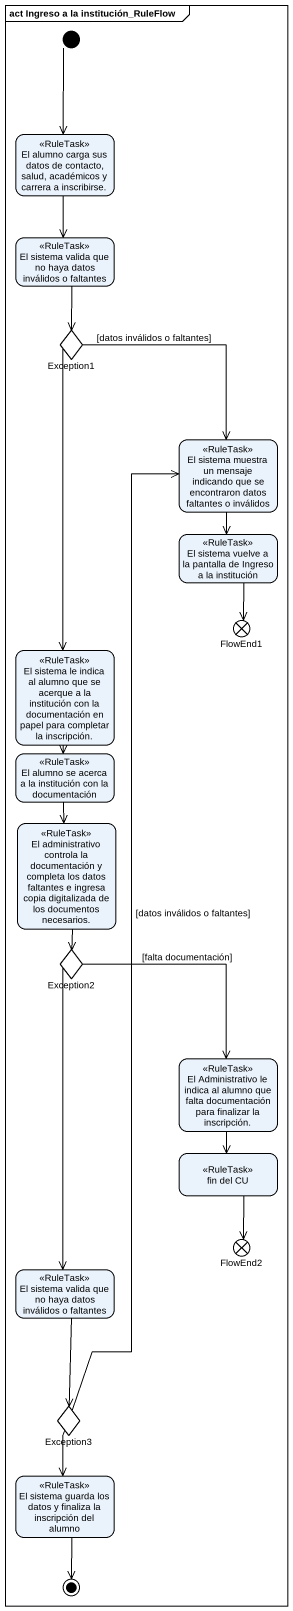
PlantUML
@startuml
mainframe act Ingreso a la institución_RuleFlow
hide empty description
state "El alumno carga sus datos de contacto, salud, académicos y carrera a inscribirse." as El_alumno_carga_sus_datos <<RuleTask>>
state "El sistema valida que no haya datos inválidos o faltantes" as El_sistema_valida_que_no <<RuleTask>>
state Exception1 <<choice>>
state "El sistema muestra un mensaje indicando que se encontraron datos faltantes o inválidos" as El_sistema_muestra_un <<RuleTask>>
state "El sistema vuelve a la pantalla de Ingreso a la institución" as El_sistema_vuelve_a_la <<RuleTask>>
state FlowEnd1 <<end>>
state "El sistema le indica al alumno que se acerque a la institución con la documentación en papel para completar la inscripción." as El_sistema_le_indica_al <<RuleTask>>
state "El alumno se acerca a la institución con la documentación" as El_alumno_se_acerca_a_la <<RuleTask>>
state "El administrativo controla la documentación y completa los datos faltantes e ingresa copia digitalizada de los documentos necesarios." as El_administrativo_controla <<RuleTask>>
state Exception2 <<choice>>
state "El Administrativo le indica al alumno que falta documentación para finalizar la inscripción." as El_Administrativo_le_indica <<RuleTask>>
state "fin del CU" as fin_del_CU <<RuleTask>>
state FlowEnd2 <<end>>
state "El sistema valida que no haya datos inválidos o faltantes" as El_sistema_valida_que_no_2 <<RuleTask>>
state Exception3 <<choice>>
state "El sistema guarda los datos y finaliza la inscripción del alumno" as El_sistema_guarda_los_datos <<RuleTask>>
[*] --> El_alumno_carga_sus_datos
El_alumno_carga_sus_datos --> El_sistema_valida_que_no
El_sistema_valida_que_no --> Exception1
Exception1 --> El_sistema_muestra_un : [datos inválidos o faltantes]
Exception1 --> El_sistema_le_indica_al
El_sistema_muestra_un --> El_sistema_vuelve_a_la
El_sistema_vuelve_a_la --> FlowEnd1
El_sistema_le_indica_al --> El_alumno_se_acerca_a_la
El_alumno_se_acerca_a_la --> El_administrativo_controla
El_administrativo_controla --> Exception2
Exception2 --> El_Administrativo_le_indica : [falta documentación]
Exception2 --> El_sistema_valida_que_no_2
El_Administrativo_le_indica --> fin_del_CU
fin_del_CU --> FlowEnd2
El_sistema_valida_que_no_2 --> Exception3
Exception3 -up-> El_sistema_muestra_un : [datos inválidos o faltantes]
Exception3 --> El_sistema_guarda_los_datos
El_sistema_guarda_los_datos --> [*]
@enduml
